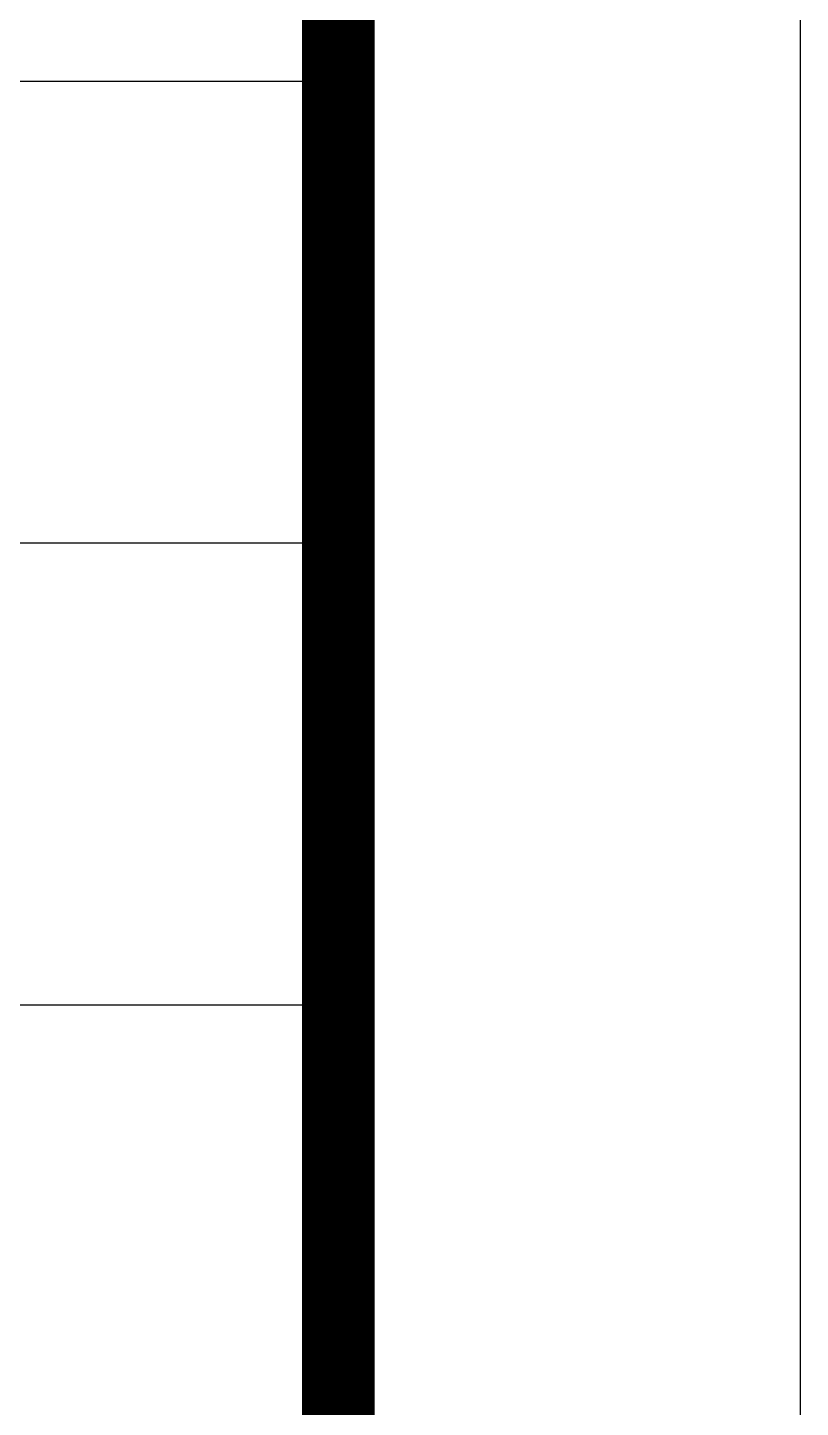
# Model space of a CAD drawing. Extents: x -446699 to 757189, y -606167 to -103070.
# Drawn here: x 268499 to 271007, y -264268 to -259786 of the extents above; entities that cross this region are included whole.
import ezdxf

# ---------------------------------------------------------------- set-up
doc = ezdxf.new("R2010")
doc.units = 0
doc.header["$LTSCALE"] = 1000
doc.header["$MEASUREMENT"] = 0
doc.layers.add('14', color=14, linetype='Continuous')
doc.layers.add('PUB_TITLE', color=4, linetype='Continuous')

# ---------------------------------------------------------------- blocks, each defined once
blk = doc.blocks.new('YHYHHRR')
at = {"layer": '14', "color": 14}
for p, q in [((256880.6, 469249.5), (266880.6, 469249.5)), ((256880.6, 468249.5), (266880.6, 468249.5)), ((256880.6, 468249.5), (266880.6, 468249.5)), ((256880.6, 468249.5), (266880.6, 468249.5)), ((256880.6, 467249.5), (266880.6, 467249.5))]:
    blk.add_line(p, q, dxfattribs=at)

msp = doc.modelspace()

# ---------------------------------------------------------------- linework, layer by layer
at = {"layer": 'PUB_TITLE'}
msp.add_lwpolyline([(113357.4, -274919.7), (271007.4, -274919.7), (271007.4, -185819.7), (113357.4, -185819.7)], close=True, dxfattribs=at)
at = {"layer": 'PUB_TITLE', "color": 14}
msp.add_lwpolyline([(113357.4, -274919.7), (271007.4, -274919.7), (271007.4, -185819.7), (113357.4, -185819.7)], close=True, dxfattribs=at)
at = {"layer": 'PUB_TITLE', "color": 14, "const_width": 236}
msp.add_lwpolyline([(119256.6, -272560), (269507.4, -272560), (269507.4, -188179.7), (119256.6, -188179.7)], close=True, dxfattribs=at)

# ---------------------------------------------------------------- block references
at = {"xscale": 1.5, "yscale": 1.5, "zscale": 1.5}
msp.add_blockref('YHYHHRR', (-130814.4, -963834.3), dxfattribs=at)

doc.saveas('drawing.dxf')
